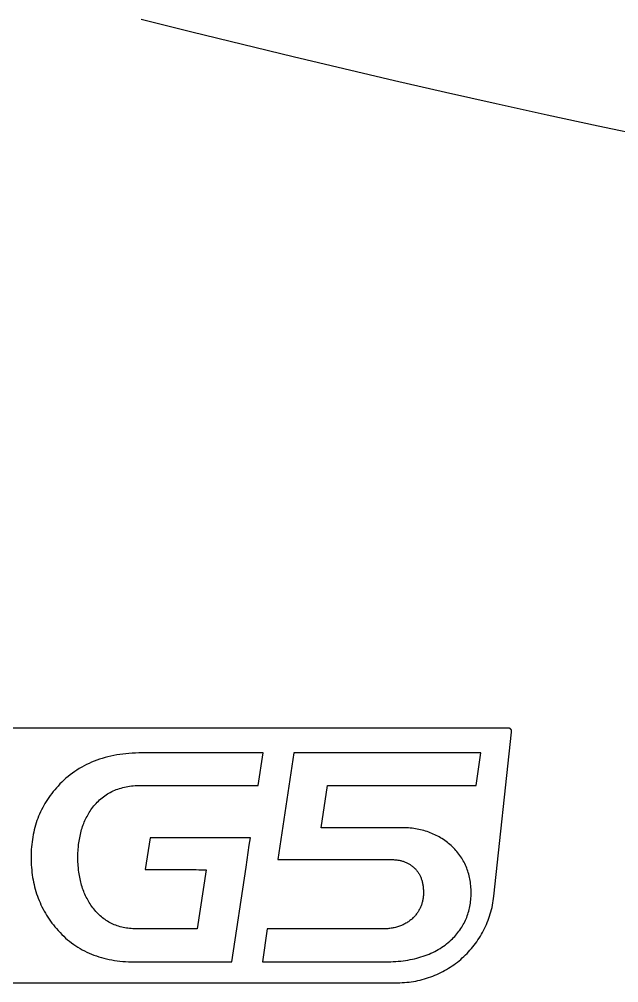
# Model space of a CAD drawing. Extents: x -120528 to -38681, y -40362 to 40632.
# Drawn here: x -62129.5 to -61846.6, y -38336 to -37881.7 of the extents above; entities that cross this region are included whole.
import ezdxf

# ---------------------------------------------------------------- set-up
doc = ezdxf.new("R2010")
doc.units = 0
doc.layers.get('0').update_dxf_attribs({"linetype": 'CONTINUOUS'})

msp = doc.modelspace()

# ---------------------------------------------------------------- linework, layer by layer
at = {"color": 40, "linetype": 'Continuous'}
for p, q in [((-61898.83, -38215.97), (-62366.28, -38215.97)), ((-61905.49, -38295.13), (-61897.17, -38217.83)), ((-61898.41, -38215.97), (-61898.83, -38215.97)), ((-61898.37, -38215.97), (-61898.41, -38215.97)), ((-61898.34, -38215.98), (-61898.37, -38215.97)), ((-61898.31, -38215.99), (-61898.34, -38215.98)), ((-61898.28, -38215.99), (-61898.31, -38215.99)), ((-61898.24, -38216), (-61898.28, -38215.99)), ((-61898.21, -38216.01), (-61898.24, -38216)), ((-61898.18, -38216.02), (-61898.21, -38216.01)), ((-61898.15, -38216.03), (-61898.18, -38216.02)), ((-61898.12, -38216.04), (-61898.15, -38216.03)), ((-61898.09, -38216.05), (-61898.12, -38216.04)), ((-61898.06, -38216.06), (-61898.09, -38216.05)), ((-61898.03, -38216.08), (-61898.06, -38216.06)), ((-61898, -38216.09), (-61898.03, -38216.08)), ((-61897.97, -38216.1), (-61898, -38216.09)), ((-61897.94, -38216.12), (-61897.97, -38216.1)), ((-61897.91, -38216.13), (-61897.94, -38216.12)), ((-61897.88, -38216.15), (-61897.91, -38216.13)), ((-61897.86, -38216.16), (-61897.88, -38216.15)), ((-61897.83, -38216.18), (-61897.86, -38216.16)), ((-61897.8, -38216.2), (-61897.83, -38216.18)), ((-61897.78, -38216.21), (-61897.8, -38216.2)), ((-61897.75, -38216.23), (-61897.78, -38216.21)), ((-61897.72, -38216.25), (-61897.75, -38216.23)), ((-61897.7, -38216.27), (-61897.72, -38216.25)), ((-61897.67, -38216.29), (-61897.7, -38216.27)), ((-61897.65, -38216.31), (-61897.67, -38216.29)), ((-61897.63, -38216.33), (-61897.65, -38216.31)), ((-61897.6, -38216.35), (-61897.63, -38216.33)), ((-61897.58, -38216.37), (-61897.6, -38216.35)), ((-61897.56, -38216.4), (-61897.58, -38216.37)), ((-61897.53, -38216.42), (-61897.56, -38216.4)), ((-61897.51, -38216.44), (-61897.53, -38216.42)), ((-61897.49, -38216.47), (-61897.51, -38216.44)), ((-61897.47, -38216.49), (-61897.49, -38216.47)), ((-61897.45, -38216.51), (-61897.47, -38216.49)), ((-61897.43, -38216.54), (-61897.45, -38216.51)), ((-61897.41, -38216.57), (-61897.43, -38216.54)), ((-61897.39, -38216.59), (-61897.41, -38216.57)), ((-61897.37, -38216.62), (-61897.39, -38216.59)), ((-61897.36, -38216.64), (-61897.37, -38216.62)), ((-61897.34, -38216.67), (-61897.36, -38216.64)), ((-61897.32, -38216.7), (-61897.34, -38216.67)), ((-61897.31, -38216.73), (-61897.32, -38216.7)), ((-61897.29, -38216.75), (-61897.31, -38216.73)), ((-61897.28, -38216.78), (-61897.29, -38216.75)), ((-61897.26, -38216.81), (-61897.28, -38216.78)), ((-61897.25, -38216.84), (-61897.26, -38216.81)), ((-61897.24, -38216.87), (-61897.25, -38216.84)), ((-61897.23, -38216.9), (-61897.24, -38216.87)), ((-61897.21, -38216.93), (-61897.23, -38216.9)), ((-61897.2, -38216.96), (-61897.21, -38216.93)), ((-61897.19, -38216.99), (-61897.2, -38216.96)), ((-61897.18, -38217.02), (-61897.19, -38216.99)), ((-61897.18, -38217.06), (-61897.18, -38217.02)), ((-61897.17, -38217.09), (-61897.18, -38217.06)), ((-61897.16, -38217.12), (-61897.17, -38217.09)), ((-61897.17, -38217.83), (-61897.12, -38217.38)), ((-61897.15, -38217.15), (-61897.16, -38217.12)), ((-61897.15, -38217.18), (-61897.15, -38217.15)), ((-61897.14, -38217.22), (-61897.15, -38217.18)), ((-61897.14, -38217.25), (-61897.14, -38217.22)), ((-61897.13, -38217.28), (-61897.14, -38217.25)), ((-61897.13, -38217.32), (-61897.13, -38217.28)), ((-61897.13, -38217.35), (-61897.13, -38217.32)), ((-61897.12, -38217.38), (-61897.13, -38217.35)), ((-62083.5, -38228.58), (-62084.89, -38228.84)), ((-62082.08, -38228.36), (-62083.5, -38228.58)), ((-62080.64, -38228.16), (-62082.08, -38228.36)), ((-62079.18, -38227.99), (-62080.64, -38228.16)), ((-62077.69, -38227.85), (-62079.18, -38227.99)), ((-62076.19, -38227.74), (-62077.69, -38227.85)), ((-62074.66, -38227.67), (-62076.19, -38227.74)), ((-62073.12, -38227.62), (-62074.66, -38227.67)), ((-62071.55, -38227.61), (-62073.12, -38227.62)), ((-62014.41, -38227.61), (-62071.55, -38227.61)), ((-62016.7, -38242.95), (-62014.41, -38227.61)), ((-61999.98, -38227.61), (-62007.51, -38277.93)), ((-61911.6, -38227.61), (-61999.98, -38227.61)), ((-61913.9, -38242.94), (-61911.6, -38227.61)), ((-62097.7, -38233.12), (-62098.87, -38233.71)), ((-62096.52, -38232.55), (-62097.7, -38233.12)), ((-62095.31, -38232.02), (-62096.52, -38232.55)), ((-62094.08, -38231.51), (-62095.31, -38232.02)), ((-62092.84, -38231.04), (-62094.08, -38231.51)), ((-62091.57, -38230.6), (-62092.84, -38231.04)), ((-62090.27, -38230.19), (-62091.57, -38230.6)), ((-62088.96, -38229.81), (-62090.27, -38230.19)), ((-62087.63, -38229.45), (-62088.96, -38229.81)), ((-62086.27, -38229.13), (-62087.63, -38229.45)), ((-62084.89, -38228.84), (-62086.27, -38229.13)), ((-62104.37, -38237.15), (-62105.41, -38237.92)), ((-62103.31, -38236.4), (-62104.37, -38237.15)), ((-62102.23, -38235.68), (-62103.31, -38236.4)), ((-62101.13, -38234.99), (-62102.23, -38235.68)), ((-62100.01, -38234.34), (-62101.13, -38234.99)), ((-62098.87, -38233.71), (-62100.01, -38234.34)), ((-62110.27, -38242.27), (-62111.18, -38243.23)), ((-62109.34, -38241.34), (-62110.27, -38242.27)), ((-62108.39, -38240.44), (-62109.34, -38241.34)), ((-62107.42, -38239.57), (-62108.39, -38240.44)), ((-62106.42, -38238.73), (-62107.42, -38239.57)), ((-62105.41, -38237.92), (-62106.42, -38238.73)), ((-62114.16, -38246.77), (-62114.84, -38247.68)), ((-62113.45, -38245.87), (-62114.16, -38246.77)), ((-62112.72, -38244.98), (-62113.45, -38245.87)), ((-62111.96, -38244.1), (-62112.72, -38244.98)), ((-62111.18, -38243.23), (-62111.96, -38244.1)), ((-62087.87, -38246.98), (-62087.21, -38246.59)), ((-62087.21, -38246.59), (-62086.54, -38246.21)), ((-62086.54, -38246.21), (-62085.85, -38245.86)), ((-62085.85, -38245.86), (-62085.14, -38245.53)), ((-62085.14, -38245.53), (-62084.43, -38245.22)), ((-62084.43, -38245.22), (-62083.7, -38244.92)), ((-62083.7, -38244.92), (-62082.96, -38244.65)), ((-62082.96, -38244.65), (-62082.2, -38244.4)), ((-62082.2, -38244.4), (-62081.44, -38244.17)), ((-62081.44, -38244.17), (-62080.65, -38243.96)), ((-62080.65, -38243.96), (-62079.86, -38243.76)), ((-62079.86, -38243.76), (-62079.05, -38243.59)), ((-62079.05, -38243.59), (-62078.23, -38243.44)), ((-62078.23, -38243.44), (-62077.39, -38243.31)), ((-62077.39, -38243.31), (-62076.54, -38243.2)), ((-62076.54, -38243.2), (-62075.68, -38243.11)), ((-62075.68, -38243.11), (-62074.81, -38243.04)), ((-62074.81, -38243.04), (-62073.92, -38242.99)), ((-62073.92, -38242.99), (-62073.02, -38242.96)), ((-62073.02, -38242.96), (-62072.1, -38242.95)), ((-62072.1, -38242.95), (-62064.08, -38242.95)), ((-62064.08, -38242.95), (-62061.78, -38242.95)), ((-62061.78, -38242.95), (-62038.56, -38242.95)), ((-62038.56, -38242.95), (-62036.26, -38242.95)), ((-62036.26, -38242.95), (-62016.7, -38242.95)), ((-61987.06, -38262.87), (-61984.08, -38242.95)), ((-61984.08, -38242.95), (-61913.9, -38242.95)), ((-61913.9, -38242.95), (-61913.9, -38242.94)), ((-62117.33, -38251.45), (-62117.89, -38252.42)), ((-62116.74, -38250.49), (-62117.33, -38251.45)), ((-62116.14, -38249.54), (-62116.74, -38250.49)), ((-62115.5, -38248.61), (-62116.14, -38249.54)), ((-62114.84, -38247.68), (-62115.5, -38248.61)), ((-62093.76, -38252.02), (-62093.23, -38251.43)), ((-62093.23, -38251.43), (-62092.69, -38250.85)), ((-62092.69, -38250.85), (-62092.13, -38250.3)), ((-62092.13, -38250.3), (-62091.56, -38249.76)), ((-62091.56, -38249.76), (-62090.98, -38249.25)), ((-62090.98, -38249.25), (-62090.39, -38248.75)), ((-62090.39, -38248.75), (-62089.78, -38248.28)), ((-62089.78, -38248.28), (-62089.16, -38247.83)), ((-62089.16, -38247.83), (-62088.52, -38247.39)), ((-62088.52, -38247.39), (-62087.87, -38246.98)), ((-62119.41, -38255.41), (-62119.87, -38256.43)), ((-62118.93, -38254.4), (-62119.41, -38255.41)), ((-62118.42, -38253.41), (-62118.93, -38254.4)), ((-62117.89, -38252.42), (-62118.42, -38253.41)), ((-62096.79, -38256.27), (-62096.42, -38255.65)), ((-62096.42, -38255.65), (-62096.03, -38255.04)), ((-62096.03, -38255.04), (-62095.62, -38254.44)), ((-62095.62, -38254.44), (-62095.21, -38253.85)), ((-62095.21, -38253.85), (-62094.77, -38253.27)), ((-62094.77, -38253.27), (-62094.27, -38252.63)), ((-62094.27, -38252.63), (-62093.76, -38252.02)), ((-62121.1, -38259.56), (-62121.46, -38260.62)), ((-62120.72, -38258.5), (-62121.1, -38259.56)), ((-62120.31, -38257.46), (-62120.72, -38258.5)), ((-62119.87, -38256.43), (-62120.31, -38257.46)), ((-62099.04, -38260.9), (-62098.76, -38260.21)), ((-62098.76, -38260.21), (-62098.47, -38259.52)), ((-62098.47, -38259.52), (-62098.16, -38258.85)), ((-62098.16, -38258.85), (-62097.84, -38258.19)), ((-62097.84, -38258.19), (-62097.5, -38257.54)), ((-62097.5, -38257.54), (-62097.16, -38256.9)), ((-62097.16, -38256.9), (-62096.79, -38256.27)), ((-62122.66, -38265), (-62122.89, -38266.13)), ((-62122.4, -38263.89), (-62122.66, -38265)), ((-62122.11, -38262.79), (-62122.4, -38263.89)), ((-62121.8, -38261.7), (-62122.11, -38262.79)), ((-62121.46, -38260.62), (-62121.8, -38261.7)), ((-62100.44, -38265.27), (-62100.24, -38264.52)), ((-62100.24, -38264.52), (-62100.03, -38263.77)), ((-62100.03, -38263.77), (-62099.8, -38263.04)), ((-62099.8, -38263.04), (-62099.56, -38262.31)), ((-62099.56, -38262.31), (-62099.31, -38261.6)), ((-62099.31, -38261.6), (-62099.04, -38260.9)), ((-61949.25, -38262.87), (-61987.06, -38262.87)), ((-61948.36, -38262.88), (-61949.25, -38262.87)), ((-61947.49, -38262.91), (-61948.36, -38262.88)), ((-61946.63, -38262.95), (-61947.49, -38262.91)), ((-61945.77, -38263.01), (-61946.63, -38262.95)), ((-61944.93, -38263.08), (-61945.77, -38263.01)), ((-61944.09, -38263.17), (-61944.93, -38263.08)), ((-61943.27, -38263.28), (-61944.09, -38263.17)), ((-61942.45, -38263.4), (-61943.27, -38263.28)), ((-61941.64, -38263.54), (-61942.45, -38263.4)), ((-61940.85, -38263.7), (-61941.64, -38263.54)), ((-61940.06, -38263.87), (-61940.85, -38263.7)), ((-61939.28, -38264.06), (-61940.06, -38263.87)), ((-61938.51, -38264.27), (-61939.28, -38264.06)), ((-61937.75, -38264.49), (-61938.51, -38264.27)), ((-61936.99, -38264.73), (-61937.75, -38264.49)), ((-61936.25, -38264.99), (-61936.99, -38264.73)), ((-61935.52, -38265.26), (-61936.25, -38264.99)), ((-62123.45, -38269.57), (-62123.59, -38270.75)), ((-62123.29, -38268.41), (-62123.45, -38269.57)), ((-62123.1, -38267.27), (-62123.29, -38268.41)), ((-62122.89, -38266.13), (-62123.1, -38267.27)), ((-62101.34, -38270.02), (-62101.22, -38269.2)), ((-62101.22, -38269.2), (-62101.1, -38268.39)), ((-62101.1, -38268.39), (-62100.95, -38267.6)), ((-62100.95, -38267.6), (-62100.79, -38266.81)), ((-62100.79, -38266.81), (-62100.62, -38266.04)), ((-62100.62, -38266.04), (-62100.44, -38265.27)), ((-62067.77, -38267.61), (-62070.02, -38282.66)), ((-62061.78, -38267.61), (-62067.77, -38267.61)), ((-62042.25, -38267.61), (-62061.78, -38267.61)), ((-62039.94, -38267.62), (-62042.25, -38267.61)), ((-62020.4, -38267.62), (-62039.94, -38267.62)), ((-62020.93, -38271.18), (-62020.4, -38267.62)), ((-61934.8, -38265.55), (-61935.52, -38265.26)), ((-61934.08, -38265.86), (-61934.8, -38265.55)), ((-61933.38, -38266.18), (-61934.08, -38265.86)), ((-61932.68, -38266.52), (-61933.38, -38266.18)), ((-61932, -38266.87), (-61932.68, -38266.52)), ((-61931.32, -38267.24), (-61932, -38266.87)), ((-61930.65, -38267.63), (-61931.32, -38267.24)), ((-61930, -38268.04), (-61930.65, -38267.63)), ((-61929.35, -38268.46), (-61930, -38268.04)), ((-61928.71, -38268.9), (-61929.35, -38268.46)), ((-61928.08, -38269.35), (-61928.71, -38268.9)), ((-61927.46, -38269.82), (-61928.08, -38269.35)), ((-62123.79, -38273.13), (-62123.85, -38274.33)), ((-62123.7, -38271.93), (-62123.79, -38273.13)), ((-62123.59, -38270.75), (-62123.7, -38271.93)), ((-62101.75, -38275.14), (-62101.67, -38273.39)), ((-62101.67, -38273.39), (-62101.53, -38271.68)), ((-62101.53, -38271.68), (-62101.44, -38270.84)), ((-62101.44, -38270.84), (-62101.34, -38270.02)), ((-62022.47, -38281.48), (-62020.93, -38271.18)), ((-61926.85, -38270.31), (-61927.46, -38269.82)), ((-61926.25, -38270.81), (-61926.85, -38270.31)), ((-61925.65, -38271.33), (-61926.25, -38270.81)), ((-61925.08, -38271.88), (-61925.65, -38271.33)), ((-61924.52, -38272.43), (-61925.08, -38271.88)), ((-61923.97, -38272.99), (-61924.52, -38272.43)), ((-61923.45, -38273.56), (-61923.97, -38272.99)), ((-61922.95, -38274.14), (-61923.45, -38273.56)), ((-61922.46, -38274.74), (-61922.95, -38274.14)), ((-62123.89, -38275.55), (-62123.9, -38276.78)), ((-62123.9, -38276.78), (-62123.89, -38278.01)), ((-62123.85, -38274.33), (-62123.89, -38275.55)), ((-62123.89, -38278.01), (-62123.85, -38279.23)), ((-62101.78, -38276.93), (-62101.75, -38275.14)), ((-62101.75, -38278.7), (-62101.78, -38276.93)), ((-62101.67, -38280.43), (-62101.75, -38278.7)), ((-62007.51, -38277.93), (-61953.67, -38277.93)), ((-61953.67, -38277.93), (-61953.26, -38277.93)), ((-61953.26, -38277.93), (-61952.85, -38277.94)), ((-61952.85, -38277.94), (-61952.45, -38277.96)), ((-61952.45, -38277.96), (-61952.05, -38277.99)), ((-61952.05, -38277.99), (-61951.66, -38278.03)), ((-61951.66, -38278.03), (-61951.27, -38278.07)), ((-61951.27, -38278.07), (-61950.88, -38278.13)), ((-61950.88, -38278.13), (-61950.5, -38278.19)), ((-61950.5, -38278.19), (-61950.13, -38278.26)), ((-61950.13, -38278.26), (-61949.76, -38278.33)), ((-61949.76, -38278.33), (-61949.39, -38278.42)), ((-61949.39, -38278.42), (-61949.03, -38278.51)), ((-61949.03, -38278.51), (-61948.68, -38278.61)), ((-61948.68, -38278.61), (-61948.32, -38278.72)), ((-61948.32, -38278.72), (-61947.98, -38278.84)), ((-61921.99, -38275.34), (-61922.46, -38274.74)), ((-61921.54, -38275.95), (-61921.99, -38275.34)), ((-61921.11, -38276.57), (-61921.54, -38275.95)), ((-61920.7, -38277.2), (-61921.11, -38276.57)), ((-61920.3, -38277.84), (-61920.7, -38277.2)), ((-61919.93, -38278.49), (-61920.3, -38277.84)), ((-61919.57, -38279.15), (-61919.93, -38278.49)), ((-62123.85, -38279.23), (-62123.79, -38280.44)), ((-62123.79, -38280.44), (-62123.71, -38281.64)), ((-62123.71, -38281.64), (-62123.61, -38282.82)), ((-62123.61, -38282.82), (-62123.48, -38283.99)), ((-62101.53, -38282.13), (-62101.67, -38280.43)), ((-62101.44, -38282.96), (-62101.53, -38282.13)), ((-62101.34, -38283.78), (-62101.44, -38282.96)), ((-62070.02, -38282.66), (-62061.78, -38282.66)), ((-62061.78, -38282.66), (-62045.93, -38282.66)), ((-62045.93, -38282.66), (-62044.8, -38282.67)), ((-62041.28, -38282.69), (-62045.47, -38310.62)), ((-62044.8, -38282.67), (-62041.28, -38282.69)), ((-62029.15, -38326.1), (-62022.47, -38281.48)), ((-61947.98, -38278.84), (-61947.64, -38278.97)), ((-61947.64, -38278.97), (-61947.3, -38279.1)), ((-61947.3, -38279.1), (-61946.96, -38279.24)), ((-61946.96, -38279.24), (-61946.64, -38279.39)), ((-61946.64, -38279.39), (-61946.31, -38279.55)), ((-61946.31, -38279.55), (-61945.99, -38279.72)), ((-61945.99, -38279.72), (-61945.68, -38279.89)), ((-61945.68, -38279.89), (-61945.37, -38280.08)), ((-61945.37, -38280.08), (-61945.07, -38280.27)), ((-61945.07, -38280.27), (-61944.77, -38280.47)), ((-61944.77, -38280.47), (-61944.47, -38280.67)), ((-61944.47, -38280.67), (-61944.18, -38280.89)), ((-61944.18, -38280.89), (-61943.89, -38281.11)), ((-61943.89, -38281.11), (-61943.61, -38281.34)), ((-61943.61, -38281.34), (-61943.34, -38281.58)), ((-61943.34, -38281.58), (-61943.06, -38281.83)), ((-61943.06, -38281.83), (-61942.8, -38282.09)), ((-61942.8, -38282.09), (-61942.55, -38282.34)), ((-61942.55, -38282.34), (-61942.31, -38282.6)), ((-61942.31, -38282.6), (-61942.07, -38282.87)), ((-61942.07, -38282.87), (-61941.85, -38283.14)), ((-61941.85, -38283.14), (-61941.63, -38283.42)), ((-61919.23, -38279.82), (-61919.57, -38279.15)), ((-61918.91, -38280.5), (-61919.23, -38279.82)), ((-61918.6, -38281.19), (-61918.91, -38280.5)), ((-61918.32, -38281.89), (-61918.6, -38281.19)), ((-61918.05, -38282.6), (-61918.32, -38281.89)), ((-61917.81, -38283.32), (-61918.05, -38282.6)), ((-62123.48, -38283.99), (-62123.32, -38285.16)), ((-62123.32, -38285.16), (-62123.15, -38286.31)), ((-62123.15, -38286.31), (-62122.95, -38287.45)), ((-62122.95, -38287.45), (-62122.73, -38288.57)), ((-62101.22, -38284.59), (-62101.34, -38283.78)), ((-62101.1, -38285.4), (-62101.22, -38284.59)), ((-62100.95, -38286.19), (-62101.1, -38285.4)), ((-62100.79, -38286.97), (-62100.95, -38286.19)), ((-62100.62, -38287.75), (-62100.79, -38286.97)), ((-62100.44, -38288.51), (-62100.62, -38287.75)), ((-61941.63, -38283.42), (-61941.42, -38283.71)), ((-61941.42, -38283.71), (-61941.22, -38284.01)), ((-61941.22, -38284.01), (-61941.02, -38284.31)), ((-61941.02, -38284.31), (-61940.84, -38284.62)), ((-61940.84, -38284.62), (-61940.66, -38284.93)), ((-61940.66, -38284.93), (-61940.49, -38285.25)), ((-61940.49, -38285.25), (-61940.33, -38285.58)), ((-61940.33, -38285.58), (-61940.17, -38285.92)), ((-61940.17, -38285.92), (-61940.03, -38286.26)), ((-61940.03, -38286.26), (-61939.89, -38286.61)), ((-61939.89, -38286.61), (-61939.76, -38286.96)), ((-61939.76, -38286.96), (-61939.63, -38287.32)), ((-61939.63, -38287.32), (-61939.52, -38287.69)), ((-61939.52, -38287.69), (-61939.41, -38288.07)), ((-61917.58, -38284.05), (-61917.81, -38283.32)), ((-61917.36, -38284.78), (-61917.58, -38284.05)), ((-61917.17, -38285.53), (-61917.36, -38284.78)), ((-61917, -38286.29), (-61917.17, -38285.53)), ((-61916.84, -38287.06), (-61917, -38286.29)), ((-61916.7, -38287.84), (-61916.84, -38287.06)), ((-61916.58, -38288.62), (-61916.7, -38287.84)), ((-62122.73, -38288.57), (-62122.48, -38289.69)), ((-62122.48, -38289.69), (-62122.21, -38290.79)), ((-62122.21, -38290.79), (-62121.92, -38291.89)), ((-62121.92, -38291.89), (-62121.61, -38292.97)), ((-62100.24, -38289.26), (-62100.44, -38288.51)), ((-62100.03, -38290.01), (-62100.24, -38289.26)), ((-62099.8, -38290.74), (-62100.03, -38290.01)), ((-62099.56, -38291.47), (-62099.8, -38290.74)), ((-62099.31, -38292.18), (-62099.56, -38291.47)), ((-62099.04, -38292.89), (-62099.31, -38292.18)), ((-61939.41, -38288.07), (-61939.31, -38288.45)), ((-61939.31, -38288.45), (-61939.22, -38288.84)), ((-61939.22, -38288.84), (-61939.14, -38289.23)), ((-61939.14, -38289.23), (-61939.06, -38289.63)), ((-61939.06, -38289.63), (-61939, -38290.04)), ((-61939, -38290.04), (-61938.94, -38290.46)), ((-61938.94, -38290.46), (-61938.88, -38290.88)), ((-61938.88, -38290.88), (-61938.84, -38291.31)), ((-61938.84, -38291.31), (-61938.81, -38291.75)), ((-61938.81, -38291.75), (-61938.78, -38292.19)), ((-61938.78, -38292.19), (-61938.76, -38292.64)), ((-61916.48, -38289.42), (-61916.58, -38288.62)), ((-61916.4, -38290.23), (-61916.48, -38289.42)), ((-61916.34, -38291.05), (-61916.4, -38290.23)), ((-61916.29, -38291.87), (-61916.34, -38291.05)), ((-61916.26, -38292.71), (-61916.29, -38291.87)), ((-62121.61, -38292.97), (-62121.27, -38294.04)), ((-62121.27, -38294.04), (-62120.9, -38295.1)), ((-62120.9, -38295.1), (-62120.52, -38296.14)), ((-62120.52, -38296.14), (-62120.11, -38297.18)), ((-62098.76, -38293.58), (-62099.04, -38292.89)), ((-62098.47, -38294.27), (-62098.76, -38293.58)), ((-62098.16, -38294.94), (-62098.47, -38294.27)), ((-62097.84, -38295.61), (-62098.16, -38294.94)), ((-62097.5, -38296.26), (-62097.84, -38295.61)), ((-62097.16, -38296.91), (-62097.5, -38296.26)), ((-62096.79, -38297.55), (-62097.16, -38296.91)), ((-61938.98, -38296.53), (-61939.05, -38296.93)), ((-61938.92, -38296.11), (-61938.98, -38296.53)), ((-61938.86, -38295.7), (-61938.92, -38296.11)), ((-61938.82, -38295.28), (-61938.86, -38295.7)), ((-61938.79, -38294.85), (-61938.82, -38295.28)), ((-61938.76, -38294.42), (-61938.79, -38294.85)), ((-61938.76, -38292.64), (-61938.75, -38293.09)), ((-61938.75, -38293.99), (-61938.76, -38294.42)), ((-61938.75, -38293.09), (-61938.74, -38293.55)), ((-61938.74, -38293.55), (-61938.75, -38293.99)), ((-61916.48, -38297.65), (-61916.4, -38296.85)), ((-61916.4, -38296.85), (-61916.34, -38296.04)), ((-61916.34, -38296.04), (-61916.29, -38295.22)), ((-61916.29, -38295.22), (-61916.26, -38294.39)), ((-61916.25, -38293.55), (-61916.26, -38292.71)), ((-61916.26, -38294.39), (-61916.25, -38293.55)), ((-61905.77, -38297.29), (-61905.62, -38296.22)), ((-61905.62, -38296.22), (-61905.49, -38295.13)), ((-62120.11, -38297.18), (-62119.67, -38298.2)), ((-62119.67, -38298.2), (-62119.22, -38299.22)), ((-62119.22, -38299.22), (-62118.74, -38300.22)), ((-62118.74, -38300.22), (-62118.24, -38301.21)), ((-62118.24, -38301.21), (-62117.71, -38302.19)), ((-62096.42, -38298.17), (-62096.79, -38297.55)), ((-62096.03, -38298.79), (-62096.42, -38298.17)), ((-62095.62, -38299.4), (-62096.03, -38298.79)), ((-62095.21, -38299.99), (-62095.62, -38299.4)), ((-62094.77, -38300.58), (-62095.21, -38299.99)), ((-62094.3, -38301.19), (-62094.77, -38300.58)), ((-62093.82, -38301.78), (-62094.3, -38301.19)), ((-61940.5, -38301.14), (-61940.69, -38301.5)), ((-61940.32, -38300.78), (-61940.5, -38301.14)), ((-61940.15, -38300.41), (-61940.32, -38300.78)), ((-61939.99, -38300.04), (-61940.15, -38300.41)), ((-61939.83, -38299.67), (-61939.99, -38300.04)), ((-61939.69, -38299.29), (-61939.83, -38299.67)), ((-61939.56, -38298.91), (-61939.69, -38299.29)), ((-61939.44, -38298.52), (-61939.56, -38298.91)), ((-61939.33, -38298.13), (-61939.44, -38298.52)), ((-61939.23, -38297.74), (-61939.33, -38298.13)), ((-61939.14, -38297.34), (-61939.23, -38297.74)), ((-61939.05, -38296.93), (-61939.14, -38297.34)), ((-61917.17, -38301.52), (-61917, -38300.76)), ((-61917, -38300.76), (-61916.84, -38300)), ((-61916.84, -38300), (-61916.7, -38299.22)), ((-61916.7, -38299.22), (-61916.58, -38298.44)), ((-61916.58, -38298.44), (-61916.48, -38297.65)), ((-61906.63, -38301.51), (-61906.38, -38300.47)), ((-61906.38, -38300.47), (-61906.15, -38299.42)), ((-61906.15, -38299.42), (-61905.95, -38298.36)), ((-61905.95, -38298.36), (-61905.77, -38297.29)), ((-62117.71, -38302.19), (-62117.16, -38303.15)), ((-62117.16, -38303.15), (-62116.59, -38304.11)), ((-62116.59, -38304.11), (-62115.99, -38305.05)), ((-62115.99, -38305.05), (-62115.37, -38305.98)), ((-62115.37, -38305.98), (-62114.73, -38306.9)), ((-62093.33, -38302.34), (-62093.82, -38301.78)), ((-62092.83, -38302.89), (-62093.33, -38302.34)), ((-62092.31, -38303.43), (-62092.83, -38302.89)), ((-62091.79, -38303.94), (-62092.31, -38303.43)), ((-62091.25, -38304.43), (-62091.79, -38303.94)), ((-62090.7, -38304.9), (-62091.25, -38304.43)), ((-62090.14, -38305.36), (-62090.7, -38304.9)), ((-62089.57, -38305.8), (-62090.14, -38305.36)), ((-62088.99, -38306.21), (-62089.57, -38305.8)), ((-61944.06, -38305.77), (-61944.4, -38306.08)), ((-61943.72, -38305.45), (-61944.06, -38305.77)), ((-61943.41, -38305.15), (-61943.72, -38305.45)), ((-61943.11, -38304.84), (-61943.41, -38305.15)), ((-61942.83, -38304.52), (-61943.11, -38304.84)), ((-61942.55, -38304.2), (-61942.83, -38304.52)), ((-61942.28, -38303.88), (-61942.55, -38304.2)), ((-61942.03, -38303.55), (-61942.28, -38303.88)), ((-61941.78, -38303.22), (-61942.03, -38303.55)), ((-61941.54, -38302.88), (-61941.78, -38303.22)), ((-61941.31, -38302.54), (-61941.54, -38302.88)), ((-61941.09, -38302.2), (-61941.31, -38302.54)), ((-61940.88, -38301.85), (-61941.09, -38302.2)), ((-61940.69, -38301.5), (-61940.88, -38301.85)), ((-61918.91, -38306.54), (-61918.6, -38305.85)), ((-61918.6, -38305.85), (-61918.32, -38305.15)), ((-61918.32, -38305.15), (-61918.05, -38304.44)), ((-61918.05, -38304.44), (-61917.81, -38303.72)), ((-61917.81, -38303.72), (-61917.58, -38303)), ((-61917.58, -38303), (-61917.36, -38302.26)), ((-61917.36, -38302.26), (-61917.17, -38301.52)), ((-61908.22, -38306.55), (-61907.86, -38305.56)), ((-61907.86, -38305.56), (-61907.52, -38304.56)), ((-61907.52, -38304.56), (-61907.2, -38303.55)), ((-61907.2, -38303.55), (-61906.9, -38302.54)), ((-61906.9, -38302.54), (-61906.63, -38301.51)), ((-62114.73, -38306.9), (-62114.06, -38307.81)), ((-62114.06, -38307.81), (-62113.37, -38308.71)), ((-62113.37, -38308.71), (-62112.66, -38309.6)), ((-62112.66, -38309.6), (-62111.92, -38310.47)), ((-62111.92, -38310.47), (-62111.09, -38311.42)), ((-62088.4, -38306.61), (-62088.99, -38306.21)), ((-62087.79, -38306.99), (-62088.4, -38306.61)), ((-62087.18, -38307.35), (-62087.79, -38306.99)), ((-62086.55, -38307.69), (-62087.18, -38307.35)), ((-62085.92, -38308.01), (-62086.55, -38307.69)), ((-62085.27, -38308.32), (-62085.92, -38308.01)), ((-62084.61, -38308.6), (-62085.27, -38308.32)), ((-62083.94, -38308.87), (-62084.61, -38308.6)), ((-62083.25, -38309.11), (-62083.94, -38308.87)), ((-62082.56, -38309.34), (-62083.25, -38309.11)), ((-62081.86, -38309.55), (-62082.56, -38309.34)), ((-62081.14, -38309.74), (-62081.86, -38309.55)), ((-62080.42, -38309.91), (-62081.14, -38309.74)), ((-62079.68, -38310.06), (-62080.42, -38309.91)), ((-62078.93, -38310.19), (-62079.68, -38310.06)), ((-62078.17, -38310.31), (-62078.93, -38310.19)), ((-62077.4, -38310.4), (-62078.17, -38310.31)), ((-62076.62, -38310.48), (-62077.4, -38310.4)), ((-62075.82, -38310.54), (-62076.62, -38310.48)), ((-62075.02, -38310.58), (-62075.82, -38310.54)), ((-61956.18, -38310.53), (-61956.74, -38310.57)), ((-61955.62, -38310.49), (-61956.18, -38310.53)), ((-61955.08, -38310.43), (-61955.62, -38310.49)), ((-61954.55, -38310.37), (-61955.08, -38310.43)), ((-61954.02, -38310.29), (-61954.55, -38310.37)), ((-61953.5, -38310.21), (-61954.02, -38310.29)), ((-61952.98, -38310.11), (-61953.5, -38310.21)), ((-61952.48, -38310.01), (-61952.98, -38310.11)), ((-61951.98, -38309.89), (-61952.48, -38310.01)), ((-61951.5, -38309.76), (-61951.98, -38309.89)), ((-61951.02, -38309.63), (-61951.5, -38309.76)), ((-61950.54, -38309.48), (-61951.02, -38309.63)), ((-61950.08, -38309.32), (-61950.54, -38309.48)), ((-61949.62, -38309.16), (-61950.08, -38309.32)), ((-61949.17, -38308.98), (-61949.62, -38309.16)), ((-61948.73, -38308.8), (-61949.17, -38308.98)), ((-61948.3, -38308.6), (-61948.73, -38308.8)), ((-61947.87, -38308.39), (-61948.3, -38308.6)), ((-61947.46, -38308.18), (-61947.87, -38308.39)), ((-61947.05, -38307.95), (-61947.46, -38308.18)), ((-61946.64, -38307.71), (-61947.05, -38307.95)), ((-61946.25, -38307.47), (-61946.64, -38307.71)), ((-61945.87, -38307.21), (-61946.25, -38307.47)), ((-61945.49, -38306.94), (-61945.87, -38307.21)), ((-61945.12, -38306.66), (-61945.49, -38306.94)), ((-61944.76, -38306.38), (-61945.12, -38306.66)), ((-61944.4, -38306.08), (-61944.76, -38306.38)), ((-61921.54, -38311.11), (-61921.11, -38310.48)), ((-61921.11, -38310.48), (-61920.7, -38309.85)), ((-61920.7, -38309.85), (-61920.3, -38309.21)), ((-61920.3, -38309.21), (-61919.93, -38308.55)), ((-61919.93, -38308.55), (-61919.57, -38307.89)), ((-61919.57, -38307.89), (-61919.23, -38307.22)), ((-61919.23, -38307.22), (-61918.91, -38306.54)), ((-61910.36, -38311.31), (-61909.89, -38310.38)), ((-61909.89, -38310.38), (-61909.44, -38309.44)), ((-61909.44, -38309.44), (-61909.01, -38308.49)), ((-61909.01, -38308.49), (-61908.61, -38307.53)), ((-61908.61, -38307.53), (-61908.22, -38306.55)), ((-62111.09, -38311.42), (-62110.23, -38312.33)), ((-62110.23, -38312.33), (-62109.37, -38313.21)), ((-62109.37, -38313.21), (-62108.48, -38314.07)), ((-62108.48, -38314.07), (-62107.58, -38314.89)), ((-62107.58, -38314.89), (-62106.66, -38315.69)), ((-62074.2, -38310.6), (-62075.02, -38310.58)), ((-62061.78, -38310.62), (-62074.2, -38310.6)), ((-62045.47, -38310.62), (-62061.78, -38310.62)), ((-62012.41, -38310.62), (-62014.73, -38326.1)), ((-61958.46, -38310.62), (-62012.41, -38310.62)), ((-61957.88, -38310.61), (-61958.46, -38310.62)), ((-61957.3, -38310.6), (-61957.88, -38310.61)), ((-61956.74, -38310.57), (-61957.3, -38310.6)), ((-61925.08, -38315.23), (-61924.52, -38314.66)), ((-61924.52, -38314.66), (-61923.97, -38314.1)), ((-61923.97, -38314.1), (-61923.45, -38313.52)), ((-61923.45, -38313.52), (-61922.95, -38312.93)), ((-61922.95, -38312.93), (-61922.46, -38312.33)), ((-61922.46, -38312.33), (-61921.99, -38311.72)), ((-61921.99, -38311.72), (-61921.54, -38311.11)), ((-61913, -38315.76), (-61912.43, -38314.9)), ((-61912.43, -38314.9), (-61911.89, -38314.02)), ((-61911.89, -38314.02), (-61911.36, -38313.13)), ((-61911.36, -38313.13), (-61910.85, -38312.23)), ((-61910.85, -38312.23), (-61910.36, -38311.31)), ((-62106.66, -38315.69), (-62105.72, -38316.45)), ((-62105.72, -38316.45), (-62104.76, -38317.19)), ((-62104.76, -38317.19), (-62103.79, -38317.9)), ((-62103.79, -38317.9), (-62102.8, -38318.57)), ((-62102.8, -38318.57), (-62101.79, -38319.22)), ((-62101.79, -38319.22), (-62100.76, -38319.84)), ((-61930.92, -38319.8), (-61930.11, -38319.28)), ((-61930.11, -38319.28), (-61929.33, -38318.75)), ((-61929.33, -38318.75), (-61928.56, -38318.2)), ((-61928.56, -38318.2), (-61927.8, -38317.62)), ((-61927.8, -38317.62), (-61927.07, -38317.03)), ((-61927.07, -38317.03), (-61926.35, -38316.41)), ((-61926.35, -38316.41), (-61925.65, -38315.78)), ((-61925.65, -38315.78), (-61925.08, -38315.23)), ((-61916.11, -38319.85), (-61915.45, -38319.07)), ((-61915.45, -38319.07), (-61914.81, -38318.26)), ((-61914.81, -38318.26), (-61914.19, -38317.44)), ((-61914.19, -38317.44), (-61913.58, -38316.61)), ((-61913.58, -38316.61), (-61913, -38315.76)), ((-62100.76, -38319.84), (-62099.72, -38320.43)), ((-62099.72, -38320.43), (-62098.65, -38320.99)), ((-62098.65, -38320.99), (-62097.57, -38321.52)), ((-62097.57, -38321.52), (-62096.48, -38322.03)), ((-62096.48, -38322.03), (-62095.36, -38322.5)), ((-62095.36, -38322.5), (-62094.23, -38322.94)), ((-62094.23, -38322.94), (-62093.08, -38323.36)), ((-62093.08, -38323.36), (-62091.91, -38323.74)), ((-62091.91, -38323.74), (-62090.73, -38324.1)), ((-62090.73, -38324.1), (-62089.52, -38324.42)), ((-61941.91, -38324.39), (-61940.89, -38324.12)), ((-61940.89, -38324.12), (-61939.9, -38323.83)), ((-61939.9, -38323.83), (-61938.92, -38323.52)), ((-61938.92, -38323.52), (-61937.97, -38323.19)), ((-61937.97, -38323.19), (-61937.02, -38322.83)), ((-61937.02, -38322.83), (-61936.1, -38322.46)), ((-61936.1, -38322.46), (-61935.19, -38322.07)), ((-61935.19, -38322.07), (-61934.3, -38321.65)), ((-61934.3, -38321.65), (-61933.43, -38321.22)), ((-61933.43, -38321.22), (-61932.57, -38320.77)), ((-61932.57, -38320.77), (-61931.74, -38320.29)), ((-61931.74, -38320.29), (-61930.92, -38319.8)), ((-61920.4, -38324.26), (-61919.64, -38323.57)), ((-61919.64, -38323.57), (-61918.9, -38322.86)), ((-61918.9, -38322.86), (-61918.18, -38322.13)), ((-61918.18, -38322.13), (-61917.47, -38321.39)), ((-61917.47, -38321.39), (-61916.78, -38320.63)), ((-61916.78, -38320.63), (-61916.11, -38319.85)), ((-62089.52, -38324.42), (-62088.3, -38324.72)), ((-62088.3, -38324.72), (-62087.06, -38324.99)), ((-62087.06, -38324.99), (-62085.81, -38325.23)), ((-62085.81, -38325.23), (-62084.53, -38325.44)), ((-62084.53, -38325.44), (-62083.24, -38325.62)), ((-62083.24, -38325.62), (-62081.93, -38325.77)), ((-62081.93, -38325.77), (-62080.61, -38325.89)), ((-62080.61, -38325.89), (-62079.26, -38325.98)), ((-62079.26, -38325.98), (-62077.9, -38326.05)), ((-62077.9, -38326.05), (-62076.52, -38326.08)), ((-62076.52, -38326.08), (-62076.53, -38326.1)), ((-62076.53, -38326.1), (-62075.61, -38326.1)), ((-62075.61, -38326.1), (-62075.6, -38326.1)), ((-62075.6, -38326.1), (-62029.15, -38326.1)), ((-62014.73, -38326.1), (-61956.62, -38326.1)), ((-61956.62, -38326.1), (-61954.17, -38326.06)), ((-61954.17, -38326.06), (-61952.97, -38326.01)), ((-61952.97, -38326.01), (-61951.78, -38325.94)), ((-61951.78, -38325.94), (-61950.62, -38325.85)), ((-61950.62, -38325.85), (-61949.47, -38325.74)), ((-61949.47, -38325.74), (-61948.33, -38325.6)), ((-61948.33, -38325.6), (-61947.22, -38325.45)), ((-61947.22, -38325.45), (-61946.12, -38325.28)), ((-61946.12, -38325.28), (-61945.04, -38325.09)), ((-61945.04, -38325.09), (-61943.98, -38324.88)), ((-61943.98, -38324.88), (-61942.93, -38324.65)), ((-61942.93, -38324.65), (-61941.91, -38324.39)), ((-61926.96, -38329.17), (-61926.09, -38328.62)), ((-61926.09, -38328.62), (-61925.24, -38328.05)), ((-61925.24, -38328.05), (-61924.39, -38327.47)), ((-61924.39, -38327.47), (-61923.57, -38326.86)), ((-61923.57, -38326.86), (-61922.75, -38326.24)), ((-61922.75, -38326.24), (-61921.95, -38325.6)), ((-61921.95, -38325.6), (-61921.17, -38324.94)), ((-61921.17, -38324.94), (-61920.4, -38324.26)), ((-61936.3, -38333.57), (-61935.32, -38333.22)), ((-61935.32, -38333.22), (-61934.34, -38332.86)), ((-61934.34, -38332.86), (-61933.38, -38332.47)), ((-61933.38, -38332.47), (-61932.43, -38332.06)), ((-61932.43, -38332.06), (-61931.49, -38331.63)), ((-61931.49, -38331.63), (-61930.56, -38331.18)), ((-61930.56, -38331.18), (-61929.64, -38330.71)), ((-61929.64, -38330.71), (-61928.73, -38330.21)), ((-61928.73, -38330.21), (-61927.84, -38329.7)), ((-61927.84, -38329.7), (-61926.96, -38329.17)), ((-62401.98, -38335.97), (-61950.95, -38335.97)), ((-61950.95, -38335.97), (-61949.86, -38335.96)), ((-61949.86, -38335.96), (-61948.77, -38335.92)), ((-61948.77, -38335.92), (-61947.69, -38335.85)), ((-61947.69, -38335.85), (-61946.62, -38335.77)), ((-61946.62, -38335.77), (-61945.55, -38335.65)), ((-61945.55, -38335.65), (-61944.49, -38335.52)), ((-61944.49, -38335.52), (-61943.44, -38335.35)), ((-61943.44, -38335.35), (-61942.39, -38335.17)), ((-61942.39, -38335.17), (-61941.36, -38334.96)), ((-61941.36, -38334.96), (-61940.33, -38334.73)), ((-61940.33, -38334.73), (-61939.31, -38334.47)), ((-61939.31, -38334.47), (-61938.3, -38334.19)), ((-61938.3, -38334.19), (-61937.29, -38333.89)), ((-61937.29, -38333.89), (-61936.3, -38333.57))]:
    msp.add_line(p, q, dxfattribs=at)
msp.add_arc((-60529.72, -31747.33), 6325.29, 255.887844, 270.140217, dxfattribs=at)

doc.saveas('drawing.dxf')
